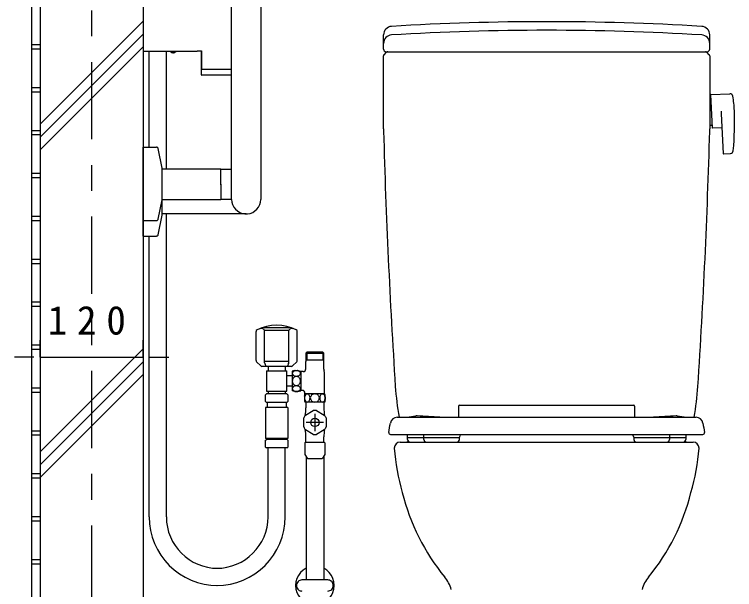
# Model space of a CAD drawing. Units: millimetres, scale not verified. Extents: x -13498 to 309, y -53460 to 8010.
# Drawn here: x -9195 to -8356, y -13335 to -12665 of the extents above; entities that cross this region are included whole.
import ezdxf

# ---------------------------------------------------------------- set-up
doc = ezdxf.new("R2010")
doc.units = ezdxf.units.MM
doc.header["$LTSCALE"] = 30
doc.linetypes.add('USER2', pattern=[6, 3, -1, 1, -1])
doc.layers.add('layer1', color=4, linetype='Continuous', lineweight=25)
doc.styles.add('ＭＳ ゴシック', font='')
doc.styles.get('ＭＳ ゴシック').set_extended_font_data('MS Gothic')

msp = doc.modelspace()

# ---------------------------------------------------------------- linework, layer by layer
at = {"layer": 'layer1', "linetype": 'USER2'}
msp.add_line((-9104.8, -11100.7), (-9104.8, -15060.7), dxfattribs=at)
at = {"layer": 'layer1', "color": 20}
for p, q in [((-9044.8, -11350.7), (-9044.8, -13610.7)), ((-9164.8, -12120.7), (-9164.8, -13610.7))]:
    msp.add_line(p, q, dxfattribs=at)
at = {"layer": 'layer1', "color": 3}
for p, q in [((-9174.8, -12120.7), (-9174.8, -13550.7)), ((-8941.8, -12880.7), (-8941.8, -12240.7)), ((-8907.8, -12240.7), (-8907.8, -12880.7)), ((-9044.8, -12646.5), (-9044.8, -12708.3)), ((-8764.8, -12705.7), (-8764.8, -12689.12)), ((-8384.8, -12705.7), (-8384.8, -12689.12)), ((-8981.8, -12708.3), (-9044.8, -12708.3)), ((-9037.8, -12819.95), (-9037.8, -12708.3)), ((-9017.8, -12845.7), (-9017.8, -12708.3)), ((-9010.34, -12709.8), (-9010.26, -12709.8)), ((-9009.35, -12709.8), (-9009.26, -12709.8)), ((-8981.8, -12707.8), (-8981.8, -12708.3)), ((-8981.8, -12707.8), (-8976.8, -12707.8)), ((-8977, -12735.5), (-8977, -12707.8)), ((-8976.8, -12707.8), (-8976.8, -12729.5)), ((-8764.22, -12712.11), (-8761.39, -12709.28)), ((-8761.8, -12708.7), (-8387.8, -12708.7)), ((-8385.39, -12712.11), (-8388.22, -12709.28)), ((-8764.8, -12798.7), (-8764.8, -12713.52)), ((-8384.8, -12713.52), (-8384.8, -12798.7)), ((-8941.8, -12729.5), (-8977, -12729.5)), ((-8941.8, -12736), (-8976.5, -12736)), ((-8383.83, -12758.88), (-8381.8, -12797.52)), ((-8383.34, -12758.35), (-8361.52, -12757.59)), ((-8384.8, -12762.75), (-8384.8, -12794.32)), ((-8384.52, -12762.45), (-8383.64, -12762.41)), ((-8371.65, -12780.98), (-8369.23, -12827.25)), ((-8381.96, -12794.48), (-8384.49, -12794.62)), ((-8370.8, -12797.33), (-8381.49, -12797.8)), ((-9044.8, -12905.45), (-9044.8, -12819.95)), ((-9044.8, -12819.95), (-9029.31, -12819.95)), ((-9022.82, -12844.24), (-9027.4, -12821.4)), ((-8368.69, -12827.72), (-8360.64, -12827.16)), ((-9022.8, -12881.16), (-9022.8, -12844.24)), ((-8954.3, -12845.7), (-9022.8, -12845.7)), ((-8954.3, -12863.7), (-8954.3, -12845.7)), ((-8941.8, -12845.8), (-8954.3, -12845.8)), ((-8954.3, -12863.16), (-8954.3, -12881.16)), ((-9027.4, -12903.99), (-9022.82, -12881.16)), ((-8954.3, -12881.16), (-9022.8, -12881.16)), ((-9022.8, -12899.16), (-9022.8, -12881.16)), ((-8941.8, -12881.06), (-8954.3, -12881.06)), ((-9027.4, -12921.99), (-9022.82, -12899.16)), ((-8924.8, -12897.7), (-9022.8, -12897.7)), ((-9017.8, -13250.64), (-9017.8, -12897.7)), ((-9044.8, -12905.45), (-9029.31, -12905.45)), ((-9044.8, -12923.45), (-9044.8, -12905.45)), ((-9044.8, -12923.45), (-9029.31, -12923.45)), ((-9037.8, -13250.64), (-9037.8, -12923.45)), ((-8913.3, -13068.57), (-8913.3, -13034.62)), ((-8875.3, -13030.4), (-8903.3, -13030.4)), ((-8903.3, -13071.26), (-8903.3, -13033.4)), ((-8875.3, -13033.4), (-8903.3, -13033.4)), ((-8875.3, -13071.26), (-8875.3, -13033.4)), ((-8865.3, -13068.57), (-8865.3, -13034.62)), ((-8855.28, -13059.94), (-8854.12, -13058.77)), ((-8855.28, -13059.94), (-8855.28, -13069.79)), ((-8855.28, -13059.94), (-8834.33, -13059.94)), ((-8835.49, -13058.77), (-8854.12, -13058.77)), ((-8854.12, -13058.77), (-8854.12, -13067.77)), ((-8834.33, -13059.94), (-8835.49, -13058.77)), ((-8835.49, -13058.77), (-8835.49, -13067.77)), ((-8834.33, -13069.79), (-8834.33, -13059.94)), ((-8907.89, -13074.81), (-8912.72, -13069.99)), ((-8903.3, -13069.4), (-8875.3, -13069.4)), ((-8865.89, -13069.99), (-8870.72, -13074.81)), ((-8855.3, -13078.4), (-8855.3, -13069.79)), ((-8855.28, -13067.77), (-8834.33, -13067.77)), ((-8834.3, -13078.77), (-8834.3, -13069.83)), ((-8872.13, -13075.4), (-8906.48, -13075.4)), ((-8903.18, -13071.96), (-8902.07, -13074.92)), ((-8899.3, -13075.4), (-8899.3, -13080.4)), ((-8879.3, -13075.4), (-8879.3, -13080.4)), ((-8875.43, -13071.96), (-8876.54, -13074.92)), ((-8901.3, -13080.4), (-8877.3, -13080.4)), ((-8901.3, -13080.4), (-8901.3, -13104.4)), ((-8877.3, -13104.4), (-8877.3, -13080.4)), ((-8871.3, -13086.4), (-8877.3, -13086.4)), ((-8871.3, -13080.9), (-8871.3, -13103.9)), ((-8870.5, -13080.9), (-8871.3, -13080.9)), ((-8868.61, -13080.42), (-8869.52, -13080.73)), ((-8867.63, -13080.25), (-8864.98, -13080.25)), ((-8864, -13080.42), (-8863.09, -13080.73)), ((-8862.11, -13080.9), (-8861.3, -13080.9)), ((-8861.3, -13080.9), (-8861.3, -13103.9)), ((-8858.3, -13081.4), (-8861.3, -13081.4)), ((-8833.4, -13107.2), (-8833.4, -13084.1)), ((-8871.3, -13098.4), (-8877.3, -13098.4)), ((-8870.5, -13103.9), (-8871.3, -13103.9)), ((-8868.61, -13104.38), (-8869.52, -13104.07)), ((-8864, -13104.38), (-8863.09, -13104.07)), ((-8862.11, -13103.9), (-8861.3, -13103.9)), ((-8859.3, -13103.4), (-8861.3, -13103.4)), ((-8902.3, -13108.4), (-8901.3, -13107.4)), ((-8902.3, -13116.4), (-8902.3, -13108.4)), ((-8901.3, -13104.4), (-8877.3, -13104.4)), ((-8877.3, -13107.4), (-8901.3, -13107.4)), ((-8899.3, -13104.4), (-8899.3, -13107.4)), ((-8879.3, -13104.4), (-8879.3, -13107.4)), ((-8876.3, -13108.4), (-8877.3, -13107.4)), ((-8876.3, -13108.4), (-8876.3, -13116.4)), ((-8867.63, -13104.55), (-8864.98, -13104.55)), ((-8856.95, -13110.87), (-8856.95, -13113.52)), ((-8856.78, -13109.89), (-8856.47, -13108.98)), ((-8856.3, -13108), (-8856.3, -13106.4)), ((-8833.3, -13107.2), (-8856.3, -13107.2)), ((-8833.3, -13108), (-8833.3, -13107.2)), ((-8832.82, -13109.89), (-8833.14, -13108.98)), ((-8832.66, -13110.87), (-8832.66, -13113.52)), ((-8902.3, -13116.4), (-8901.3, -13117.4)), ((-8877.3, -13117.4), (-8901.3, -13117.4)), ((-8900.3, -13117.4), (-8900.3, -13123.4)), ((-8878.3, -13117.4), (-8878.3, -13123.4)), ((-8877.3, -13117.4), (-8876.3, -13116.4)), ((-8856.78, -13114.5), (-8856.47, -13115.41)), ((-8856.3, -13116.39), (-8856.3, -13117.2)), ((-8833.3, -13117.2), (-8856.3, -13117.2)), ((-8855.28, -13117.2), (-8855.28, -13123.78)), ((-8834.33, -13117.2), (-8834.33, -13123.78)), ((-8833.3, -13116.39), (-8833.3, -13117.2)), ((-8832.82, -13114.5), (-8833.14, -13115.41)), ((-8676.3, -13120.7), (-8473.3, -13120.7)), ((-8876.3, -13123.4), (-8902.3, -13123.4)), ((-8902.3, -13123.4), (-8902.3, -13159.4)), ((-8876.3, -13123.4), (-8876.3, -13159.4)), ((-8855.8, -13132.04), (-8846.8, -13126.84)), ((-8842.8, -13126.84), (-8833.8, -13132.04)), ((-8677.3, -13121.7), (-8677.3, -13134.7)), ((-8472.3, -13121.7), (-8472.3, -13134.7)), ((-8857.8, -13145.89), (-8857.8, -13135.5)), ((-8844.8, -13130.7), (-8844.8, -13150.7)), ((-8831.8, -13135.5), (-8831.8, -13145.89)), ((-8748.91, -13134.7), (-8400.69, -13134.7)), ((-8737.67, -13134.7), (-8727.04, -13133.04)), ((-8422.57, -13133.04), (-8411.94, -13134.7)), ((-8834.8, -13140.7), (-8854.8, -13140.7)), ((-8846.8, -13154.55), (-8855.8, -13149.36)), ((-8833.8, -13149.36), (-8842.8, -13154.55)), ((-8756.8, -13154.7), (-8392.8, -13154.7)), ((-8736.77, -13160.7), (-8736.77, -13154.7)), ((-8717.84, -13160.7), (-8717.84, -13154.7)), ((-8431.76, -13154.7), (-8431.76, -13160.7)), ((-8412.84, -13154.7), (-8412.84, -13160.7)), ((-8876.3, -13159.4), (-8902.3, -13159.4)), ((-8902.3, -13161.4), (-8901.3, -13160.4)), ((-8902.3, -13169.4), (-8902.3, -13161.4)), ((-8877.3, -13160.4), (-8901.3, -13160.4)), ((-8876.3, -13161.4), (-8877.3, -13160.4)), ((-8876.3, -13161.4), (-8876.3, -13169.4)), ((-8855.28, -13164.2), (-8855.28, -13157.62)), ((-8834.33, -13164.2), (-8834.33, -13157.62)), ((-8676.47, -13158.7), (-8736.77, -13158.7)), ((-8676.47, -13160.7), (-8676.47, -13157.86)), ((-8473.14, -13157.86), (-8473.14, -13160.7)), ((-8412.84, -13158.7), (-8473.14, -13158.7)), ((-8902.3, -13169.4), (-8901.3, -13170.4)), ((-8877.3, -13170.4), (-8901.3, -13170.4)), ((-8899.3, -13250.64), (-8899.3, -13170.4)), ((-8879.3, -13250.64), (-8879.3, -13170.4)), ((-8877.3, -13170.4), (-8876.3, -13169.4)), ((-8856.05, -13164.2), (-8856.3, -13164.63)), ((-8856.3, -13164.63), (-8856.3, -13165.68)), ((-8856.3, -13165.68), (-8856.3, -13178.19)), ((-8833.55, -13164.2), (-8856.05, -13164.2)), ((-8833.55, -13164.2), (-8833.3, -13164.63)), ((-8833.3, -13164.63), (-8833.3, -13178.19)), ((-8745.31, -13163.69), (-8733.99, -13163.69)), ((-8733.77, -13163.7), (-8415.84, -13163.7)), ((-8415.61, -13163.69), (-8404.3, -13163.69)), ((-8856.3, -13178.19), (-8853.82, -13182.5)), ((-8833.3, -13178.19), (-8835.79, -13182.5)), ((-8855.1, -13180.27), (-8855.1, -13324.2)), ((-8836.66, -13183), (-8852.95, -13183)), ((-8834.5, -13180.27), (-8834.5, -13324.2)), ((-8829.8, -13324.2), (-8859.8, -13324.2))]:
    msp.add_line(p, q, dxfattribs=at)
at = {"layer": 'layer1'}
for p, q in [((-9164.8, -12793.13), (-9044.8, -12673.13)), ((-9164.8, -12808.13), (-9044.8, -12688.13)), ((-9164.8, -12700.7), (-9174.8, -12700.7)), ((-9164.8, -12705.7), (-9174.8, -12705.7)), ((-9164.8, -12823.13), (-9044.8, -12703.13)), ((-9164.8, -12750.7), (-9174.8, -12750.7)), ((-9164.8, -12755.7), (-9174.8, -12755.7)), ((-9164.8, -12800.7), (-9174.8, -12800.7)), ((-9164.8, -12805.7), (-9174.8, -12805.7)), ((-9164.8, -12850.7), (-9174.8, -12850.7)), ((-9164.8, -12855.7), (-9174.8, -12855.7)), ((-9164.8, -12900.7), (-9174.8, -12900.7)), ((-9164.8, -12905.7), (-9174.8, -12905.7)), ((-9164.8, -12950.7), (-9174.8, -12950.7)), ((-9164.8, -12955.7), (-9174.8, -12955.7)), ((-9164.8, -13000.7), (-9174.8, -13000.7)), ((-9164.8, -13005.7), (-9174.8, -13005.7)), ((-9164.8, -13064.66), (-9164.8, -13044.66)), ((-9044.8, -13064.66), (-9044.8, -13044.66)), ((-9164.8, -13050.7), (-9174.8, -13050.7)), ((-9164.8, -13055.7), (-9174.8, -13055.7)), ((-9164.8, -13174.97), (-9044.8, -13054.97)), ((-9179.8, -13064.66), (-9194.8, -13064.66)), ((-9172.3, -13064.66), (-9179.8, -13064.66)), ((-9164.8, -13064.66), (-9044.8, -13064.66)), ((-9164.8, -13189.97), (-9044.8, -13069.97)), ((-9037.3, -13064.66), (-9029.8, -13064.66)), ((-9029.8, -13064.66), (-9014.8, -13064.66)), ((-9164.8, -13204.97), (-9044.8, -13084.97)), ((-9164.8, -13100.7), (-9174.8, -13100.7)), ((-9164.8, -13105.7), (-9174.8, -13105.7)), ((-9164.8, -13150.7), (-9174.8, -13150.7)), ((-9164.8, -13155.7), (-9174.8, -13155.7)), ((-9164.8, -13200.7), (-9174.8, -13200.7)), ((-9164.8, -13205.7), (-9174.8, -13205.7)), ((-9164.8, -13250.7), (-9174.8, -13250.7)), ((-9164.8, -13255.7), (-9174.8, -13255.7)), ((-9164.8, -13300.7), (-9174.8, -13300.7)), ((-9164.8, -13305.7), (-9174.8, -13305.7))]:
    msp.add_line(p, q, dxfattribs=at)
at = {"layer": 'layer1', "color": 3}
for points in [[(-9027.39, -12821.4), (-9027.52, -12821.06), (-9027.71, -12820.74), (-9027.96, -12820.47), (-9028.26, -12820.25), (-9028.59, -12820.08), (-9028.94, -12819.98), (-9029.31, -12819.95)], [(-8941.8, -12880.7), (-8941.52, -12883.82), (-8940.66, -12886.84), (-8939.26, -12889.64), (-8937.37, -12892.15), (-8935.05, -12894.26), (-8932.38, -12895.91), (-8929.46, -12897.05), (-8926.37, -12897.62), (-8923.24, -12897.62), (-8920.15, -12897.05), (-8917.23, -12895.91), (-8914.56, -12894.26), (-8912.24, -12892.15), (-8910.35, -12889.64), (-8908.95, -12886.84), (-8908.09, -12883.82), (-8907.8, -12880.7)], [(-9029.31, -12905.45), (-9028.94, -12905.41), (-9028.59, -12905.31), (-9028.26, -12905.15), (-9027.96, -12904.92), (-9027.71, -12904.65), (-9027.52, -12904.34), (-9027.39, -12903.99)], [(-9029.31, -12923.45), (-9028.94, -12923.41), (-9028.59, -12923.31), (-9028.26, -12923.15), (-9027.96, -12922.92), (-9027.71, -12922.65), (-9027.52, -12922.34), (-9027.39, -12921.99)], [(-8903.3, -13033.4), (-8903.97, -13032.63), (-8904.73, -13032.02), (-8905.56, -13031.59), (-8906.43, -13031.35), (-8907.32, -13031.31), (-8908.21, -13031.48)], [(-8870.4, -13031.48), (-8871.29, -13031.31), (-8872.18, -13031.35), (-8873.05, -13031.59), (-8873.88, -13032.02), (-8874.64, -13032.63), (-8875.3, -13033.4)], [(-8855.1, -13310.69), (-8858.56, -13312.9), (-8861.57, -13315.69), (-8864.01, -13318.98), (-8865.82, -13322.66), (-8866.93, -13326.61), (-8867.3, -13330.7)], [(-8822.3, -13330.7), (-8822.68, -13326.61), (-8823.79, -13322.66), (-8825.59, -13318.98), (-8828.04, -13315.69), (-8831.04, -13312.9), (-8834.5, -13310.69)], [(-8867.3, -13330.7), (-8866.93, -13334.78), (-8865.82, -13338.73), (-8864.01, -13342.41), (-8861.57, -13345.7), (-8858.56, -13348.5), (-8855.1, -13350.7)], [(-8859.8, -13324.2), (-8861.07, -13324.32), (-8862.29, -13324.69), (-8863.42, -13325.29), (-8864.4, -13326.1), (-8865.21, -13327.09), (-8865.81, -13328.21), (-8866.18, -13329.43), (-8866.3, -13330.7)], [(-8866.3, -13330.7), (-8866.21, -13331.83), (-8865.91, -13332.92), (-8865.43, -13333.95), (-8864.78, -13334.87), (-8863.98, -13335.68), (-8863.05, -13336.33), (-8862.03, -13336.8), (-8860.93, -13337.1), (-8859.8, -13337.2)], [(-8834.5, -13350.7), (-8831.04, -13348.5), (-8828.04, -13345.7), (-8825.59, -13342.41), (-8823.79, -13338.73), (-8822.68, -13334.78), (-8822.3, -13330.7)], [(-8823.3, -13330.7), (-8823.4, -13329.57), (-8823.7, -13328.47), (-8824.18, -13327.45), (-8824.83, -13326.52), (-8825.63, -13325.72), (-8826.55, -13325.07), (-8827.58, -13324.59), (-8828.68, -13324.3), (-8829.8, -13324.2)], [(-8829.8, -13337.2), (-8828.54, -13337.07), (-8827.32, -13336.7), (-8826.19, -13336.1), (-8825.21, -13335.29), (-8824.4, -13334.31), (-8823.8, -13333.18), (-8823.43, -13331.96), (-8823.3, -13330.7)]]:
    msp.add_lwpolyline(points, dxfattribs=at)
for points in [[(-8871.06, -13083.6), (-8870.97, -13084.21), (-8870.69, -13084.81), (-8870.26, -13085.36), (-8869.66, -13085.84), (-8868.94, -13086.23), (-8868.12, -13086.52), (-8867.23, -13086.7), (-8866.3, -13086.76), (-8865.38, -13086.7), (-8864.49, -13086.52), (-8863.66, -13086.23), (-8862.94, -13085.84), (-8862.35, -13085.36), (-8861.91, -13084.81), (-8861.64, -13084.21), (-8861.55, -13083.6), (-8861.64, -13082.98), (-8861.91, -13082.38), (-8862.35, -13081.83), (-8862.94, -13081.35), (-8863.66, -13080.96), (-8864.49, -13080.67), (-8865.38, -13080.49), (-8866.3, -13080.43), (-8867.23, -13080.49), (-8868.12, -13080.67), (-8868.94, -13080.96), (-8869.66, -13081.35), (-8870.26, -13081.83), (-8870.69, -13082.38), (-8870.97, -13082.98)], [(-8866.3, -13087.12), (-8867.23, -13087.22), (-8868.12, -13087.52), (-8868.94, -13088.01), (-8869.66, -13088.67), (-8870.26, -13089.47), (-8870.69, -13090.38), (-8870.97, -13091.37), (-8871.06, -13092.4), (-8870.97, -13093.43), (-8870.69, -13094.42), (-8870.26, -13095.33), (-8869.66, -13096.13), (-8868.94, -13096.79), (-8868.12, -13097.28), (-8867.23, -13097.58), (-8866.3, -13097.68), (-8865.38, -13097.58), (-8864.49, -13097.28), (-8863.66, -13096.79), (-8862.94, -13096.13), (-8862.35, -13095.33), (-8861.91, -13094.42), (-8861.64, -13093.43), (-8861.55, -13092.4), (-8861.64, -13091.37), (-8861.91, -13090.38), (-8862.35, -13089.47), (-8862.94, -13088.67), (-8863.66, -13088.01), (-8864.49, -13087.52), (-8865.38, -13087.22)], [(-8871.06, -13101.2), (-8870.97, -13101.82), (-8870.69, -13102.42), (-8870.26, -13102.96), (-8869.66, -13103.44), (-8868.94, -13103.84), (-8868.12, -13104.13), (-8867.23, -13104.31), (-8866.3, -13104.37), (-8865.38, -13104.31), (-8864.49, -13104.13), (-8863.66, -13103.84), (-8862.94, -13103.44), (-8862.35, -13102.96), (-8861.91, -13102.42), (-8861.64, -13101.82), (-8861.55, -13101.2), (-8861.64, -13100.59), (-8861.91, -13099.99), (-8862.35, -13099.44), (-8862.94, -13098.96), (-8863.66, -13098.57), (-8864.49, -13098.28), (-8865.38, -13098.1), (-8866.3, -13098.04), (-8867.23, -13098.1), (-8868.12, -13098.28), (-8868.94, -13098.57), (-8869.66, -13098.96), (-8870.26, -13099.44), (-8870.69, -13099.99), (-8870.97, -13100.59)], [(-8853.61, -13107.44), (-8854.23, -13107.54), (-8854.82, -13107.81), (-8855.37, -13108.25), (-8855.85, -13108.84), (-8856.24, -13109.56), (-8856.54, -13110.38), (-8856.72, -13111.27), (-8856.78, -13112.2), (-8856.72, -13113.12), (-8856.54, -13114.01), (-8856.24, -13114.84), (-8855.85, -13115.56), (-8855.37, -13116.15), (-8854.82, -13116.59), (-8854.23, -13116.86), (-8853.61, -13116.95), (-8852.99, -13116.86), (-8852.4, -13116.59), (-8851.85, -13116.15), (-8851.37, -13115.56), (-8850.98, -13114.84), (-8850.68, -13114.01), (-8850.5, -13113.12), (-8850.44, -13112.2), (-8850.5, -13111.27), (-8850.68, -13110.38), (-8850.98, -13109.56), (-8851.37, -13108.84), (-8851.85, -13108.25), (-8852.4, -13107.81), (-8852.99, -13107.54)], [(-8839.52, -13112.2), (-8839.63, -13111.27), (-8839.93, -13110.38), (-8840.41, -13109.56), (-8841.07, -13108.84), (-8841.87, -13108.25), (-8842.78, -13107.81), (-8843.77, -13107.54), (-8844.8, -13107.44), (-8845.83, -13107.54), (-8846.83, -13107.81), (-8847.74, -13108.25), (-8848.54, -13108.84), (-8849.19, -13109.56), (-8849.68, -13110.38), (-8849.98, -13111.27), (-8850.08, -13112.2), (-8849.98, -13113.12), (-8849.68, -13114.01), (-8849.19, -13114.84), (-8848.54, -13115.56), (-8847.74, -13116.15), (-8846.83, -13116.59), (-8845.83, -13116.86), (-8844.8, -13116.95), (-8843.77, -13116.86), (-8842.78, -13116.59), (-8841.87, -13116.15), (-8841.07, -13115.56), (-8840.41, -13114.84), (-8839.93, -13114.01), (-8839.63, -13113.12)], [(-8836, -13107.44), (-8836.62, -13107.54), (-8837.21, -13107.81), (-8837.76, -13108.25), (-8838.24, -13108.84), (-8838.63, -13109.56), (-8838.93, -13110.38), (-8839.11, -13111.27), (-8839.17, -13112.2), (-8839.11, -13113.12), (-8838.93, -13114.01), (-8838.63, -13114.84), (-8838.24, -13115.56), (-8837.76, -13116.15), (-8837.21, -13116.59), (-8836.62, -13116.86), (-8836, -13116.95), (-8835.38, -13116.86), (-8834.79, -13116.59), (-8834.24, -13116.15), (-8833.76, -13115.56), (-8833.37, -13114.84), (-8833.07, -13114.01), (-8832.89, -13113.12), (-8832.83, -13112.2), (-8832.89, -13111.27), (-8833.07, -13110.38), (-8833.37, -13109.56), (-8833.76, -13108.84), (-8834.24, -13108.25), (-8834.79, -13107.81), (-8835.38, -13107.54)]]:
    msp.add_lwpolyline(points, close=True, dxfattribs=at)
msp.add_circle((-8844.8, -13140.7), 4.85, dxfattribs=at)
for centre, radius, start, end in [((-8574.8, -15673.7), 3000, 90, 93.45133), ((-8574.8, -15673.7), 3000, 86.54867, 90), ((-8754.8, -12689.12), 10, 93.45133, 180), ((-8574.8, -15683.7), 3000, 90.00001, 93.45133), ((-8574.8, -15683.7), 3000, 86.54867, 90.00001), ((-8394.8, -12689.12), 10, 0, 86.54867), ((-8754.8, -12699.12), 10, 93.45133, 180), ((-8394.8, -12699.12), 10, 0, 86.54867), ((-9010, -12705.52), 4.31, 220.05786, 245.22111), ((-9010.47, -12707.12), 2.67, 239.79921, 272.6598), ((-9011.48, -12709.26), 1.33, 336.4588, 353.69545), ((-9009.66, -12705.12), 4.32, 263.37337, 272.82388), ((-9008.13, -12709.26), 1.33, 187.32721, 203.54297), ((-9009.14, -12707.12), 2.67, 267.34019, 300.20078), ((-9009.6, -12705.52), 4.31, 294.76476, 319.94214), ((-8761.8, -12705.7), 3, 180, 270), ((-8759.98, -12710.7), 2, 90, 135), ((-8389.63, -12710.7), 2, 45, 90), ((-8387.8, -12705.7), 3, 270, 0), ((-8762.8, -12713.52), 2, 135, 180), ((-8386.8, -12713.52), 2, 0, 45), ((-8976.5, -12735.5), 0.5, 180, 270), ((-8383.33, -12758.85), 0.5, 92.00003, 183.00001), ((-8361.4, -12761.09), 3.5, 10.19085, 92), ((-8384.5, -12762.75), 0.3, 93, 180), ((-8478.03, -12782.05), 122, 2.28266, 10.19085), ((-8705.85, -12791.13), 350, 354.6129, 2.28266), ((-8358.92, -12780.23), 12.75, 173.8434, 183.37838), ((-8367.77, -12779.26), 3.85, 165.55922, 174.01291), ((-8370.75, -12778.47), 0.769, 146.44659, 167.30147), ((-8371.27, -12778.14), 0.156, 102.1053, 142.73886), ((-8664.8, -12798.7), 100, 180, 181.57495), ((-767.79, -12581.57), 8000, 181.57495, 183.70584), ((-16381.82, -12581.57), 8000, 356.29416, 358.42505), ((-8484.8, -12798.7), 100, 358.42505, 0), ((-8384.5, -12794.32), 0.3, 180, 273), ((-8381.5, -12797.5), 0.3, 182.99996, 272.49995), ((-8368.73, -12827.22), 0.5, 182.99999, 273.99997), ((-8360.88, -12823.66), 3.5, 274, 354.6129), ((-8889.3, -13078.4), 51, 63.32177, 116.67823), ((-8911.3, -13034.62), 2, 116.67823, 180), ((-8901.87, -13023.79), 6.76, 243.45488, 257.76073), ((-8876.74, -13023.79), 6.76, 282.23927, 296.54512), ((-8867.3, -13034.62), 2, 0, 63.32177), ((-8911.3, -13068.57), 2, 180, 225), ((-8867.3, -13068.57), 2, 315, 0), ((-8906.48, -13073.4), 2, 225, 270), ((-8901.3, -13071.26), 2, 180, 200.48036), ((-8877.3, -13071.26), 2, 339.51964, 0), ((-8872.13, -13073.4), 2, 270, 315), ((-8858.3, -13078.4), 3, 270, 0), ((-8824.33, -13078.09), 10, 183.85254, 197.46987), ((-8870.5, -13077.9), 3, 270, 289.11297), ((-8867.63, -13083.25), 3, 90, 109.11297), ((-8864.98, -13083.25), 3, 70.88703, 90), ((-8862.11, -13077.9), 3, 250.88703, 270), ((-8843.4, -13084.1), 10, 0, 17.46987), ((-8870.5, -13106.9), 3, 70.88703, 90), ((-8867.63, -13101.55), 3, 250.88703, 270), ((-8864.98, -13101.55), 3, 270, 289.11297), ((-8862.11, -13106.9), 3, 90, 109.11297), ((-8859.3, -13106.4), 3, 0, 90), ((-8451.69, -13079.25), 300, 183.70584, 190.65082), ((-8697.92, -13079.25), 300, 349.34918, 356.29416), ((-8853.95, -13110.87), 3, 160.88703, 180), ((-8859.3, -13108), 3, 340.88703, 0), ((-8830.3, -13108), 3, 180, 199.11297), ((-8835.66, -13110.87), 3, 0, 19.11297), ((-8853.95, -13113.52), 3, 180, 199.11297), ((-8859.3, -13116.39), 3, 0, 19.11297), ((-8830.3, -13116.39), 3, 160.88703, 180), ((-8835.66, -13113.52), 3, 340.88703, 0), ((-8676.3, -13121.7), 1, 90, 180), ((-8473.3, -13121.7), 1, 0, 90), ((-8900.28, -13123.78), 45, 348.86975, 0), ((-8844.8, -13140.7), 14, 81.78632, 98.21286), ((-8789.33, -13123.78), 45, 180, 191.13039), ((-8844.8, -13140.7), 14, 141.7867, 158.21326), ((-8844.8, -13140.7), 14, 21.78644, 38.21124), ((-8748.91, -13142.7), 8, 90, 170.46246), ((-8726.13, -13138.88), 5.91, 84.55513, 98.87619), ((-8959.59, -16939.67), 3813.86, 86.08712, 86.48201), ((-8190.01, -16939.67), 3813.86, 93.51799, 93.91288), ((-8423.48, -13138.88), 5.91, 81.12381, 95.44487), ((-8400.69, -13142.7), 8, 9.53754, 90), ((-8844.8, -13140.7), 14, 201.78711, 218.21361), ((-8844.8, -13140.7), 14, 321.78688, 338.21318), ((-9249.89, -13058.52), 500, 349.18757, 350.46246), ((-7899.72, -13058.52), 500, 189.53754, 190.81243), ((-8900.28, -13157.62), 45, 0, 11.13025), ((-8844.8, -13140.7), 14, 261.78719, 278.21361), ((-8789.33, -13157.62), 45, 168.86961, 180), ((-8756.8, -13152.7), 2, 169.18757, 270), ((-8392.8, -13152.7), 2, 270, 10.81243), ((-8738.5, -13160.69), 3, 270, 321.91433), ((-8733.77, -13160.7), 3, 180, 270), ((-8714.84, -13160.7), 3, 180, 270), ((-8679.47, -13160.7), 3, 270, 360), ((-8674.97, -13157.77), 1.5, 90, 183.54618), ((-8474.64, -13157.77), 1.5, 356.45382, 90), ((-8470.14, -13160.7), 3, 180, 270), ((-8434.76, -13160.7), 3, 270, 0), ((-8415.84, -13160.7), 3, 270, 0), ((-8411.11, -13160.69), 3, 218.11363, 270), ((-8745.31, -13170.69), 7, 90, 179.8311), ((-8502.99, -13152.08), 250, 184.26466, 196.31718), ((-8646.61, -13152.08), 250, 343.68282, 355.73534), ((-8404.3, -13170.69), 7, 0.1689, 90), ((-8852.95, -13182), 1, 209.98299, 270), ((-8836.66, -13182), 1, 270, 330.00711), ((-8500.24, -13162.28), 250, 193.89466, 219.35218), ((-8649.37, -13162.28), 250, 320.64782, 346.10534), ((-8957.8, -13250.64), 80, 180, 270), ((-8957.8, -13250.64), 60, 180, 270), ((-8959.3, -13250.64), 60, 270, 0), ((-8959.3, -13250.64), 80, 270, 0), ((-8724.49, -13346.17), 40, 15.50767, 39.35218), ((-8425.12, -13346.17), 40, 140.64782, 164.49233)]:
    msp.add_arc(centre, radius, start, end, dxfattribs=at)

# ---------------------------------------------------------------- texts
at = {"layer": 'layer1', "color": 3, "insert": (-9104.8, -13021.81), "char_height": 33.5, "attachment_point": 5, "style": 'ＭＳ ゴシック'}
msp.add_mtext('\\T1.5;120', dxfattribs=at)

doc.saveas('drawing.dxf')
